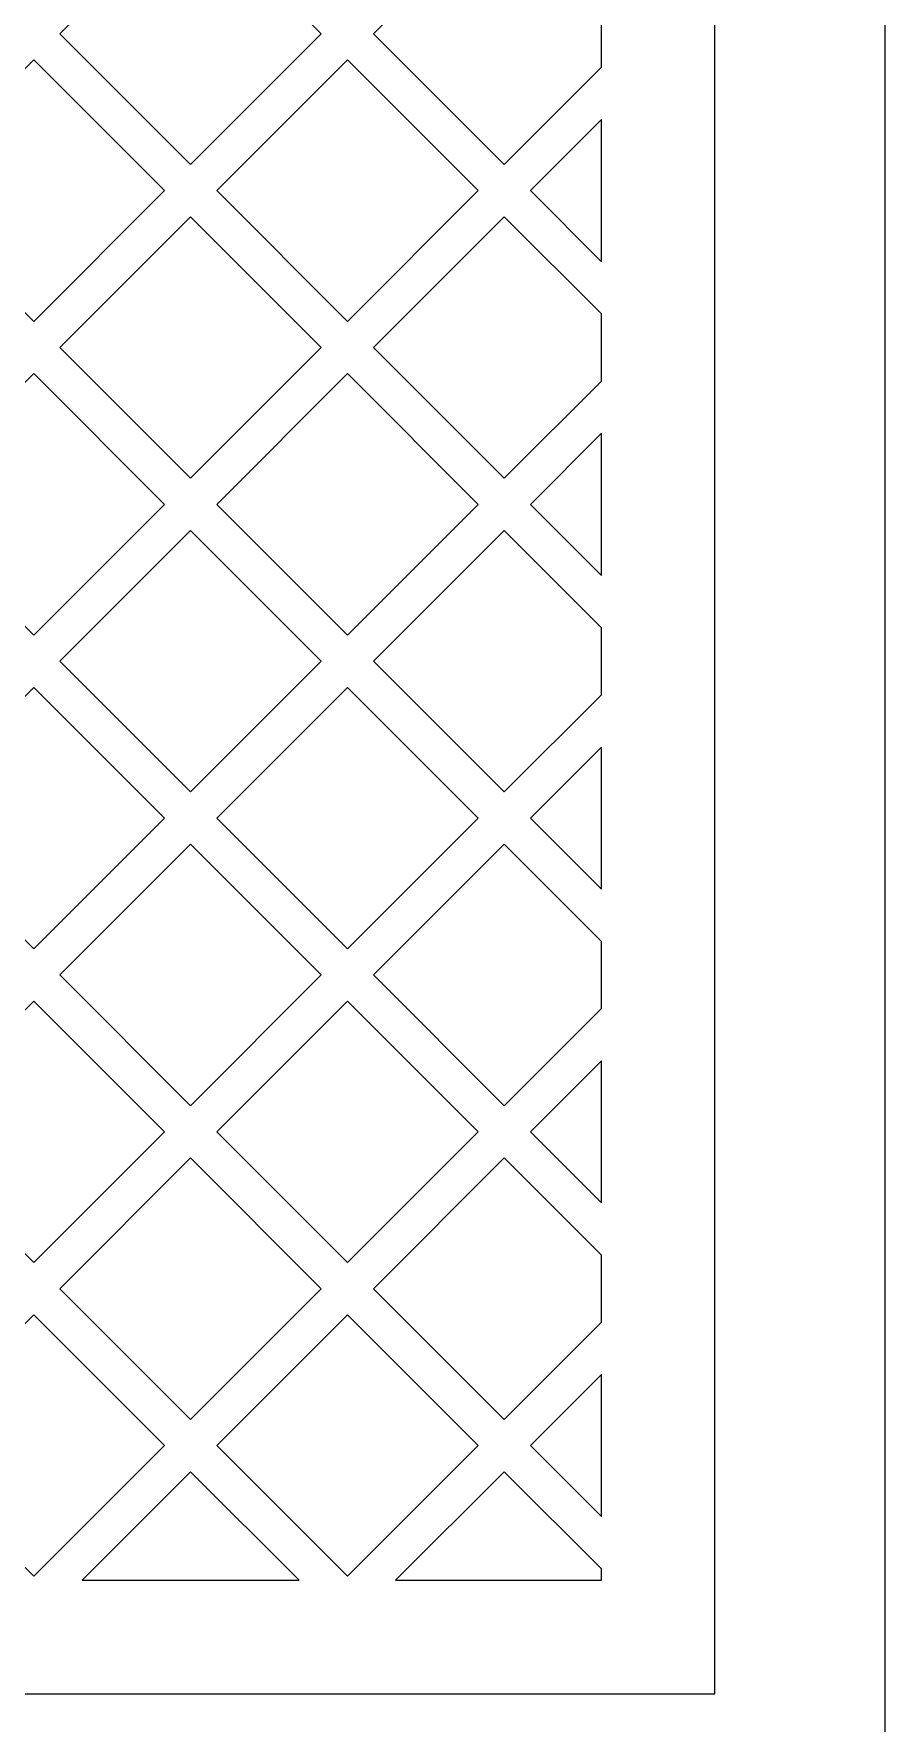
# Model space of a CAD drawing. Header units: centimetres. Extents: x -8.8 to 9.2, y -14.4 to 14.5.
# Drawn here: x -4.63 to -0.5, y -8.35 to -0.15 of the extents above; entities that cross this region are included whole.
import ezdxf

# ---------------------------------------------------------------- set-up
doc = ezdxf.new("R2010")
doc.units = ezdxf.units.CM
doc.header["$MEASUREMENT"] = 0
doc.layers.add('layer 1', color=7, linetype='Continuous')

msp = doc.modelspace()

# ---------------------------------------------------------------- linework, layer by layer
at = {"layer": 'layer 1', "color": 242}
for points, knots in [([(-8.76794, 14.52888), (-8.76794, 14.52888), (-0.49995, 14.52888), (-0.49995, 14.52888), (-0.49995, 14.52888), (-0.49995, 14.52888), (-0.49995, -14.40909), (-0.49995, -14.40909), (-0.49995, -14.40909), (-0.49995, -14.40909), (-8.76794, -14.40909), (-8.76794, -14.40909), (-8.76794, -14.40909), (-8.76794, -14.40909), (-8.76794, 14.52888), (-8.76794, 14.52888)], [0, 0, 0, 0, 0.2, 0.2, 0.2, 0.2, 0.4, 0.4, 0.4, 0.4, 0.6, 0.6, 0.6, 0.6, 1, 1, 1, 1]), ([(-7.94112, 9.4303), (-7.94112, 9.4303), (-1.32677, 9.4303), (-1.32677, 9.4303), (-1.32677, 9.4303), (-1.32677, 9.4303), (-1.32677, -8.2081), (-1.32677, -8.2081), (-1.32677, -8.2081), (-1.32677, -8.2081), (-7.94112, -8.2081), (-7.94112, -8.2081), (-7.94112, -8.2081), (-7.94112, -8.2081), (-7.94112, 9.4303), (-7.94112, 9.4303)], [0, 0, 0, 0, 0.2, 0.2, 0.2, 0.2, 0.4, 0.4, 0.4, 0.4, 0.6, 0.6, 0.6, 0.6, 1, 1, 1, 1]), ([(-7.94112, 9.4303), (-7.94112, 9.4303), (-1.32677, 9.4303), (-1.32677, 9.4303), (-1.32677, 9.4303), (-1.32677, 9.4303), (-1.32677, -8.2081), (-1.32677, -8.2081), (-1.32677, -8.2081), (-1.32677, -8.2081), (-7.94112, -8.2081), (-7.94112, -8.2081), (-7.94112, -8.2081), (-7.94112, -8.2081), (-7.94112, 9.4303), (-7.94112, 9.4303)], [0, 0, 0, 0, 0.2, 0.2, 0.2, 0.2, 0.4, 0.4, 0.4, 0.4, 0.6, 0.6, 0.6, 0.6, 1, 1, 1, 1]), ([(-3.23804, -0.15031), (-3.23804, -0.15031), (-3.87256, -0.78478), (-3.87256, -0.78478), (-3.87256, -0.78478), (-3.87256, -0.78478), (-4.50707, -0.15031), (-4.50707, -0.15031), (-4.50707, -0.15031), (-4.50707, -0.15031), (-3.87256, 0.48421), (-3.87256, 0.48421), (-3.87256, 0.48421), (-3.87256, 0.48421), (-3.23804, -0.15031), (-3.23804, -0.15031)], [0, 0, 0, 0, 0.2, 0.2, 0.2, 0.2, 0.4, 0.4, 0.4, 0.4, 0.6, 0.6, 0.6, 0.6, 1, 1, 1, 1]), ([(-1.87794, 0.01237), (-1.87794, 0.01237), (-1.87794, -0.31296), (-1.87794, -0.31296), (-1.87794, -0.31296), (-1.87794, -0.31296), (-2.34976, -0.78478), (-2.34976, -0.78478), (-2.34976, -0.78478), (-2.34976, -0.78478), (-2.98428, -0.15031), (-2.98428, -0.15031), (-2.98428, -0.15031), (-2.98428, -0.15031), (-2.34976, 0.48421), (-2.34976, 0.48421), (-2.34976, 0.48421), (-2.34976, 0.48421), (-1.87794, 0.01237), (-1.87794, 0.01237)], [0, 0, 0, 0, 0.1666667, 0.1666667, 0.1666667, 0.1666667, 0.3333333, 0.3333333, 0.3333333, 0.3333333, 0.5, 0.5, 0.5, 0.5, 0.6666667, 0.6666667, 0.6666667, 0.6666667, 1, 1, 1, 1]), ([(-4.63395, -0.27719), (-4.63395, -0.27719), (-3.99946, -0.91167), (-3.99946, -0.91167), (-3.99946, -0.91167), (-3.99946, -0.91167), (-4.63395, -1.5462), (-4.63395, -1.5462), (-4.63395, -1.5462), (-4.63395, -1.5462), (-5.26843, -0.91167), (-5.26843, -0.91167), (-5.26843, -0.91167), (-5.26843, -0.91167), (-4.63395, -0.27719), (-4.63395, -0.27719)], [0, 0, 0, 0, 0.2, 0.2, 0.2, 0.2, 0.4, 0.4, 0.4, 0.4, 0.6, 0.6, 0.6, 0.6, 1, 1, 1, 1]), ([(-2.47667, -0.91167), (-2.47667, -0.91167), (-3.11117, -1.5462), (-3.11117, -1.5462), (-3.11117, -1.5462), (-3.11117, -1.5462), (-3.74566, -0.91167), (-3.74566, -0.91167), (-3.74566, -0.91167), (-3.74566, -0.91167), (-3.11117, -0.27719), (-3.11117, -0.27719), (-3.11117, -0.27719), (-3.11117, -0.27719), (-2.47667, -0.91167), (-2.47667, -0.91167)], [0, 0, 0, 0, 0.2, 0.2, 0.2, 0.2, 0.4, 0.4, 0.4, 0.4, 0.6, 0.6, 0.6, 0.6, 1, 1, 1, 1]), ([(-1.87794, -0.56677), (-1.87794, -0.56677), (-1.87794, -1.25663), (-1.87794, -1.25663), (-1.87794, -1.25663), (-1.87794, -1.25663), (-2.22288, -0.91167), (-2.22288, -0.91167), (-2.22288, -0.91167), (-2.22288, -0.91167), (-1.87794, -0.56677), (-1.87794, -0.56677)], [0, 0, 0, 0, 0.25, 0.25, 0.25, 0.25, 0.5, 0.5, 0.5, 0.5, 1, 1, 1, 1]), ([(-3.23804, -1.6731), (-3.23804, -1.6731), (-3.87256, -2.30761), (-3.87256, -2.30761), (-3.87256, -2.30761), (-3.87256, -2.30761), (-4.50707, -1.6731), (-4.50707, -1.6731), (-4.50707, -1.6731), (-4.50707, -1.6731), (-3.87256, -1.03857), (-3.87256, -1.03857), (-3.87256, -1.03857), (-3.87256, -1.03857), (-3.23804, -1.6731), (-3.23804, -1.6731)], [0, 0, 0, 0, 0.2, 0.2, 0.2, 0.2, 0.4, 0.4, 0.4, 0.4, 0.6, 0.6, 0.6, 0.6, 1, 1, 1, 1]), ([(-1.87794, -1.51036), (-1.87794, -1.51036), (-1.87794, -1.83575), (-1.87794, -1.83575), (-1.87794, -1.83575), (-1.87794, -1.83575), (-2.34976, -2.30761), (-2.34976, -2.30761), (-2.34976, -2.30761), (-2.34976, -2.30761), (-2.98428, -1.6731), (-2.98428, -1.6731), (-2.98428, -1.6731), (-2.98428, -1.6731), (-2.34976, -1.03857), (-2.34976, -1.03857), (-2.34976, -1.03857), (-2.34976, -1.03857), (-1.87794, -1.51036), (-1.87794, -1.51036)], [0, 0, 0, 0, 0.1666667, 0.1666667, 0.1666667, 0.1666667, 0.3333333, 0.3333333, 0.3333333, 0.3333333, 0.5, 0.5, 0.5, 0.5, 0.6666667, 0.6666667, 0.6666667, 0.6666667, 1, 1, 1, 1]), ([(-4.63395, -1.80001), (-4.63395, -1.80001), (-3.99946, -2.43444), (-3.99946, -2.43444), (-3.99946, -2.43444), (-3.99946, -2.43444), (-4.63395, -3.06895), (-4.63395, -3.06895), (-4.63395, -3.06895), (-4.63395, -3.06895), (-5.26843, -2.43444), (-5.26843, -2.43444), (-5.26843, -2.43444), (-5.26843, -2.43444), (-4.63395, -1.80001), (-4.63395, -1.80001)], [0, 0, 0, 0, 0.2, 0.2, 0.2, 0.2, 0.4, 0.4, 0.4, 0.4, 0.6, 0.6, 0.6, 0.6, 1, 1, 1, 1]), ([(-2.47667, -2.43444), (-2.47667, -2.43444), (-3.11117, -3.06895), (-3.11117, -3.06895), (-3.11117, -3.06895), (-3.11117, -3.06895), (-3.74566, -2.43444), (-3.74566, -2.43444), (-3.74566, -2.43444), (-3.74566, -2.43444), (-3.11117, -1.80001), (-3.11117, -1.80001), (-3.11117, -1.80001), (-3.11117, -1.80001), (-2.47667, -2.43444), (-2.47667, -2.43444)], [0, 0, 0, 0, 0.2, 0.2, 0.2, 0.2, 0.4, 0.4, 0.4, 0.4, 0.6, 0.6, 0.6, 0.6, 1, 1, 1, 1]), ([(-1.87794, -2.08956), (-1.87794, -2.08956), (-1.87794, -2.77938), (-1.87794, -2.77938), (-1.87794, -2.77938), (-1.87794, -2.77938), (-2.22288, -2.43444), (-2.22288, -2.43444), (-2.22288, -2.43444), (-2.22288, -2.43444), (-1.87794, -2.08956), (-1.87794, -2.08956)], [0, 0, 0, 0, 0.25, 0.25, 0.25, 0.25, 0.5, 0.5, 0.5, 0.5, 1, 1, 1, 1]), ([(-3.23804, -3.19586), (-3.23804, -3.19586), (-3.87256, -3.83036), (-3.87256, -3.83036), (-3.87256, -3.83036), (-3.87256, -3.83036), (-4.50707, -3.19586), (-4.50707, -3.19586), (-4.50707, -3.19586), (-4.50707, -3.19586), (-3.87256, -2.56134), (-3.87256, -2.56134), (-3.87256, -2.56134), (-3.87256, -2.56134), (-3.23804, -3.19586), (-3.23804, -3.19586)], [0, 0, 0, 0, 0.2, 0.2, 0.2, 0.2, 0.4, 0.4, 0.4, 0.4, 0.6, 0.6, 0.6, 0.6, 1, 1, 1, 1]), ([(-1.87794, -3.03319), (-1.87794, -3.03319), (-1.87794, -3.3585), (-1.87794, -3.3585), (-1.87794, -3.3585), (-1.87794, -3.3585), (-2.34976, -3.83036), (-2.34976, -3.83036), (-2.34976, -3.83036), (-2.34976, -3.83036), (-2.98428, -3.19586), (-2.98428, -3.19586), (-2.98428, -3.19586), (-2.98428, -3.19586), (-2.34976, -2.56134), (-2.34976, -2.56134), (-2.34976, -2.56134), (-2.34976, -2.56134), (-1.87794, -3.03319), (-1.87794, -3.03319)], [0, 0, 0, 0, 0.1666667, 0.1666667, 0.1666667, 0.1666667, 0.3333333, 0.3333333, 0.3333333, 0.3333333, 0.5, 0.5, 0.5, 0.5, 0.6666667, 0.6666667, 0.6666667, 0.6666667, 1, 1, 1, 1]), ([(-4.63395, -3.32273), (-4.63395, -3.32273), (-3.99946, -3.95724), (-3.99946, -3.95724), (-3.99946, -3.95724), (-3.99946, -3.95724), (-4.63395, -4.59174), (-4.63395, -4.59174), (-4.63395, -4.59174), (-4.63395, -4.59174), (-5.26843, -3.95724), (-5.26843, -3.95724), (-5.26843, -3.95724), (-5.26843, -3.95724), (-4.63395, -3.32273), (-4.63395, -3.32273)], [0, 0, 0, 0, 0.2, 0.2, 0.2, 0.2, 0.4, 0.4, 0.4, 0.4, 0.6, 0.6, 0.6, 0.6, 1, 1, 1, 1]), ([(-2.47667, -3.95724), (-2.47667, -3.95724), (-3.11117, -4.59174), (-3.11117, -4.59174), (-3.11117, -4.59174), (-3.11117, -4.59174), (-3.74566, -3.95724), (-3.74566, -3.95724), (-3.74566, -3.95724), (-3.74566, -3.95724), (-3.11117, -3.32273), (-3.11117, -3.32273), (-3.11117, -3.32273), (-3.11117, -3.32273), (-2.47667, -3.95724), (-2.47667, -3.95724)], [0, 0, 0, 0, 0.2, 0.2, 0.2, 0.2, 0.4, 0.4, 0.4, 0.4, 0.6, 0.6, 0.6, 0.6, 1, 1, 1, 1]), ([(-1.87794, -3.61231), (-1.87794, -3.61231), (-1.87794, -4.30218), (-1.87794, -4.30218), (-1.87794, -4.30218), (-1.87794, -4.30218), (-2.22288, -3.95724), (-2.22288, -3.95724), (-2.22288, -3.95724), (-2.22288, -3.95724), (-1.87794, -3.61231), (-1.87794, -3.61231)], [0, 0, 0, 0, 0.25, 0.25, 0.25, 0.25, 0.5, 0.5, 0.5, 0.5, 1, 1, 1, 1]), ([(-3.23804, -4.71863), (-3.23804, -4.71863), (-3.87256, -5.35316), (-3.87256, -5.35316), (-3.87256, -5.35316), (-3.87256, -5.35316), (-4.50707, -4.71863), (-4.50707, -4.71863), (-4.50707, -4.71863), (-4.50707, -4.71863), (-3.87256, -4.08413), (-3.87256, -4.08413), (-3.87256, -4.08413), (-3.87256, -4.08413), (-3.23804, -4.71863), (-3.23804, -4.71863)], [0, 0, 0, 0, 0.2, 0.2, 0.2, 0.2, 0.4, 0.4, 0.4, 0.4, 0.6, 0.6, 0.6, 0.6, 1, 1, 1, 1]), ([(-1.87794, -4.55599), (-1.87794, -4.55599), (-1.87794, -4.88128), (-1.87794, -4.88128), (-1.87794, -4.88128), (-1.87794, -4.88128), (-2.34976, -5.35316), (-2.34976, -5.35316), (-2.34976, -5.35316), (-2.34976, -5.35316), (-2.98428, -4.71863), (-2.98428, -4.71863), (-2.98428, -4.71863), (-2.98428, -4.71863), (-2.34976, -4.08413), (-2.34976, -4.08413), (-2.34976, -4.08413), (-2.34976, -4.08413), (-1.87794, -4.55599), (-1.87794, -4.55599)], [0, 0, 0, 0, 0.1666667, 0.1666667, 0.1666667, 0.1666667, 0.3333333, 0.3333333, 0.3333333, 0.3333333, 0.5, 0.5, 0.5, 0.5, 0.6666667, 0.6666667, 0.6666667, 0.6666667, 1, 1, 1, 1]), ([(-4.63395, -4.84558), (-4.63395, -4.84558), (-3.99946, -5.48003), (-3.99946, -5.48003), (-3.99946, -5.48003), (-3.99946, -5.48003), (-4.63395, -6.1145), (-4.63395, -6.1145), (-4.63395, -6.1145), (-4.63395, -6.1145), (-5.26843, -5.48003), (-5.26843, -5.48003), (-5.26843, -5.48003), (-5.26843, -5.48003), (-4.63395, -4.84558), (-4.63395, -4.84558)], [0, 0, 0, 0, 0.2, 0.2, 0.2, 0.2, 0.4, 0.4, 0.4, 0.4, 0.6, 0.6, 0.6, 0.6, 1, 1, 1, 1]), ([(-2.47667, -5.48003), (-2.47667, -5.48003), (-3.11117, -6.1145), (-3.11117, -6.1145), (-3.11117, -6.1145), (-3.11117, -6.1145), (-3.74566, -5.48003), (-3.74566, -5.48003), (-3.74566, -5.48003), (-3.74566, -5.48003), (-3.11117, -4.84558), (-3.11117, -4.84558), (-3.11117, -4.84558), (-3.11117, -4.84558), (-2.47667, -5.48003), (-2.47667, -5.48003)], [0, 0, 0, 0, 0.2, 0.2, 0.2, 0.2, 0.4, 0.4, 0.4, 0.4, 0.6, 0.6, 0.6, 0.6, 1, 1, 1, 1]), ([(-1.87794, -5.1351), (-1.87794, -5.1351), (-1.87794, -5.82494), (-1.87794, -5.82494), (-1.87794, -5.82494), (-1.87794, -5.82494), (-2.22288, -5.48003), (-2.22288, -5.48003), (-2.22288, -5.48003), (-2.22288, -5.48003), (-1.87794, -5.1351), (-1.87794, -5.1351)], [0, 0, 0, 0, 0.25, 0.25, 0.25, 0.25, 0.5, 0.5, 0.5, 0.5, 1, 1, 1, 1]), ([(-3.23804, -6.24143), (-3.23804, -6.24143), (-3.87256, -6.8759), (-3.87256, -6.8759), (-3.87256, -6.8759), (-3.87256, -6.8759), (-4.50707, -6.24143), (-4.50707, -6.24143), (-4.50707, -6.24143), (-4.50707, -6.24143), (-3.87256, -5.6069), (-3.87256, -5.6069), (-3.87256, -5.6069), (-3.87256, -5.6069), (-3.23804, -6.24143), (-3.23804, -6.24143)], [0, 0, 0, 0, 0.2, 0.2, 0.2, 0.2, 0.4, 0.4, 0.4, 0.4, 0.6, 0.6, 0.6, 0.6, 1, 1, 1, 1]), ([(-1.87794, -6.07873), (-1.87794, -6.07873), (-1.87794, -6.40406), (-1.87794, -6.40406), (-1.87794, -6.40406), (-1.87794, -6.40406), (-2.34976, -6.8759), (-2.34976, -6.8759), (-2.34976, -6.8759), (-2.34976, -6.8759), (-2.98428, -6.24143), (-2.98428, -6.24143), (-2.98428, -6.24143), (-2.98428, -6.24143), (-2.34976, -5.6069), (-2.34976, -5.6069), (-2.34976, -5.6069), (-2.34976, -5.6069), (-1.87794, -6.07873), (-1.87794, -6.07873)], [0, 0, 0, 0, 0.1666667, 0.1666667, 0.1666667, 0.1666667, 0.3333333, 0.3333333, 0.3333333, 0.3333333, 0.5, 0.5, 0.5, 0.5, 0.6666667, 0.6666667, 0.6666667, 0.6666667, 1, 1, 1, 1]), ([(-4.63395, -6.36833), (-4.63395, -6.36833), (-3.99946, -7.00281), (-3.99946, -7.00281), (-3.99946, -7.00281), (-3.99946, -7.00281), (-4.63395, -7.63728), (-4.63395, -7.63728), (-4.63395, -7.63728), (-4.63395, -7.63728), (-5.26843, -7.00281), (-5.26843, -7.00281), (-5.26843, -7.00281), (-5.26843, -7.00281), (-4.63395, -6.36833), (-4.63395, -6.36833)], [0, 0, 0, 0, 0.2, 0.2, 0.2, 0.2, 0.4, 0.4, 0.4, 0.4, 0.6, 0.6, 0.6, 0.6, 1, 1, 1, 1]), ([(-2.47667, -7.00281), (-2.47667, -7.00281), (-3.11117, -7.63728), (-3.11117, -7.63728), (-3.11117, -7.63728), (-3.11117, -7.63728), (-3.74566, -7.00281), (-3.74566, -7.00281), (-3.74566, -7.00281), (-3.74566, -7.00281), (-3.11117, -6.36833), (-3.11117, -6.36833), (-3.11117, -6.36833), (-3.11117, -6.36833), (-2.47667, -7.00281), (-2.47667, -7.00281)], [0, 0, 0, 0, 0.2, 0.2, 0.2, 0.2, 0.4, 0.4, 0.4, 0.4, 0.6, 0.6, 0.6, 0.6, 1, 1, 1, 1]), ([(-1.87794, -6.65787), (-1.87794, -6.65787), (-1.87794, -7.34772), (-1.87794, -7.34772), (-1.87794, -7.34772), (-1.87794, -7.34772), (-2.22288, -7.00281), (-2.22288, -7.00281), (-2.22288, -7.00281), (-2.22288, -7.00281), (-1.87794, -6.65787), (-1.87794, -6.65787)], [0, 0, 0, 0, 0.25, 0.25, 0.25, 0.25, 0.5, 0.5, 0.5, 0.5, 1, 1, 1, 1]), ([(-3.34537, -7.65686), (-3.34537, -7.65686), (-4.39975, -7.65686), (-4.39975, -7.65686), (-4.39975, -7.65686), (-4.39975, -7.65686), (-3.87256, -7.1297), (-3.87256, -7.1297), (-3.87256, -7.1297), (-3.87256, -7.1297), (-3.34537, -7.65686), (-3.34537, -7.65686)], [0, 0, 0, 0, 0.25, 0.25, 0.25, 0.25, 0.5, 0.5, 0.5, 0.5, 1, 1, 1, 1]), ([(-1.87794, -7.60153), (-1.87794, -7.60153), (-1.87794, -7.65686), (-1.87794, -7.65686), (-1.87794, -7.65686), (-1.87794, -7.65686), (-2.87698, -7.65686), (-2.87698, -7.65686), (-2.87698, -7.65686), (-2.87698, -7.65686), (-2.34976, -7.1297), (-2.34976, -7.1297), (-2.34976, -7.1297), (-2.34976, -7.1297), (-1.87794, -7.60153), (-1.87794, -7.60153)], [0, 0, 0, 0, 0.2, 0.2, 0.2, 0.2, 0.4, 0.4, 0.4, 0.4, 0.6, 0.6, 0.6, 0.6, 1, 1, 1, 1])]:
    msp.add_open_spline(points, degree=3, knots=knots, dxfattribs=at)
at = {"layer": 'layer 1', "color": 177, "lineweight": 9}
for points, knots in [([(-8.76794, 14.52888), (-8.76794, 14.52888), (-0.49995, 14.52888), (-0.49995, 14.52888), (-0.49995, 14.52888), (-0.49995, 14.52888), (-0.49995, -14.40909), (-0.49995, -14.40909), (-0.49995, -14.40909), (-0.49995, -14.40909), (-8.76794, -14.40909), (-8.76794, -14.40909), (-8.76794, -14.40909), (-8.76794, -14.40909), (-8.76794, 14.52888), (-8.76794, 14.52888)], [0, 0, 0, 0, 0.2, 0.2, 0.2, 0.2, 0.4, 0.4, 0.4, 0.4, 0.6, 0.6, 0.6, 0.6, 1, 1, 1, 1]), ([(-7.94112, 9.4303), (-7.94112, 9.4303), (-1.32677, 9.4303), (-1.32677, 9.4303), (-1.32677, 9.4303), (-1.32677, 9.4303), (-1.32677, -8.2081), (-1.32677, -8.2081), (-1.32677, -8.2081), (-1.32677, -8.2081), (-7.94112, -8.2081), (-7.94112, -8.2081), (-7.94112, -8.2081), (-7.94112, -8.2081), (-7.94112, 9.4303), (-7.94112, 9.4303)], [0, 0, 0, 0, 0.2, 0.2, 0.2, 0.2, 0.4, 0.4, 0.4, 0.4, 0.6, 0.6, 0.6, 0.6, 1, 1, 1, 1]), ([(-7.94112, 9.4303), (-7.94112, 9.4303), (-1.32677, 9.4303), (-1.32677, 9.4303), (-1.32677, 9.4303), (-1.32677, 9.4303), (-1.32677, -8.2081), (-1.32677, -8.2081), (-1.32677, -8.2081), (-1.32677, -8.2081), (-7.94112, -8.2081), (-7.94112, -8.2081), (-7.94112, -8.2081), (-7.94112, -8.2081), (-7.94112, 9.4303), (-7.94112, 9.4303)], [0, 0, 0, 0, 0.2, 0.2, 0.2, 0.2, 0.4, 0.4, 0.4, 0.4, 0.6, 0.6, 0.6, 0.6, 1, 1, 1, 1]), ([(-3.23804, -0.15031), (-3.23804, -0.15031), (-3.87256, -0.78478), (-3.87256, -0.78478), (-3.87256, -0.78478), (-3.87256, -0.78478), (-4.50707, -0.15031), (-4.50707, -0.15031), (-4.50707, -0.15031), (-4.50707, -0.15031), (-3.87256, 0.48421), (-3.87256, 0.48421), (-3.87256, 0.48421), (-3.87256, 0.48421), (-3.23804, -0.15031), (-3.23804, -0.15031)], [0, 0, 0, 0, 0.2, 0.2, 0.2, 0.2, 0.4, 0.4, 0.4, 0.4, 0.6, 0.6, 0.6, 0.6, 1, 1, 1, 1]), ([(-1.87794, 0.01237), (-1.87794, 0.01237), (-1.87794, -0.31296), (-1.87794, -0.31296), (-1.87794, -0.31296), (-1.87794, -0.31296), (-2.34976, -0.78478), (-2.34976, -0.78478), (-2.34976, -0.78478), (-2.34976, -0.78478), (-2.98428, -0.15031), (-2.98428, -0.15031), (-2.98428, -0.15031), (-2.98428, -0.15031), (-2.34976, 0.48421), (-2.34976, 0.48421), (-2.34976, 0.48421), (-2.34976, 0.48421), (-1.87794, 0.01237), (-1.87794, 0.01237)], [0, 0, 0, 0, 0.1666667, 0.1666667, 0.1666667, 0.1666667, 0.3333333, 0.3333333, 0.3333333, 0.3333333, 0.5, 0.5, 0.5, 0.5, 0.6666667, 0.6666667, 0.6666667, 0.6666667, 1, 1, 1, 1]), ([(-4.63395, -0.27719), (-4.63395, -0.27719), (-3.99946, -0.91167), (-3.99946, -0.91167), (-3.99946, -0.91167), (-3.99946, -0.91167), (-4.63395, -1.5462), (-4.63395, -1.5462), (-4.63395, -1.5462), (-4.63395, -1.5462), (-5.26843, -0.91167), (-5.26843, -0.91167), (-5.26843, -0.91167), (-5.26843, -0.91167), (-4.63395, -0.27719), (-4.63395, -0.27719)], [0, 0, 0, 0, 0.2, 0.2, 0.2, 0.2, 0.4, 0.4, 0.4, 0.4, 0.6, 0.6, 0.6, 0.6, 1, 1, 1, 1]), ([(-2.47667, -0.91167), (-2.47667, -0.91167), (-3.11117, -1.5462), (-3.11117, -1.5462), (-3.11117, -1.5462), (-3.11117, -1.5462), (-3.74566, -0.91167), (-3.74566, -0.91167), (-3.74566, -0.91167), (-3.74566, -0.91167), (-3.11117, -0.27719), (-3.11117, -0.27719), (-3.11117, -0.27719), (-3.11117, -0.27719), (-2.47667, -0.91167), (-2.47667, -0.91167)], [0, 0, 0, 0, 0.2, 0.2, 0.2, 0.2, 0.4, 0.4, 0.4, 0.4, 0.6, 0.6, 0.6, 0.6, 1, 1, 1, 1]), ([(-1.87794, -0.56677), (-1.87794, -0.56677), (-1.87794, -1.25663), (-1.87794, -1.25663), (-1.87794, -1.25663), (-1.87794, -1.25663), (-2.22288, -0.91167), (-2.22288, -0.91167), (-2.22288, -0.91167), (-2.22288, -0.91167), (-1.87794, -0.56677), (-1.87794, -0.56677)], [0, 0, 0, 0, 0.25, 0.25, 0.25, 0.25, 0.5, 0.5, 0.5, 0.5, 1, 1, 1, 1]), ([(-3.23804, -1.6731), (-3.23804, -1.6731), (-3.87256, -2.30761), (-3.87256, -2.30761), (-3.87256, -2.30761), (-3.87256, -2.30761), (-4.50707, -1.6731), (-4.50707, -1.6731), (-4.50707, -1.6731), (-4.50707, -1.6731), (-3.87256, -1.03857), (-3.87256, -1.03857), (-3.87256, -1.03857), (-3.87256, -1.03857), (-3.23804, -1.6731), (-3.23804, -1.6731)], [0, 0, 0, 0, 0.2, 0.2, 0.2, 0.2, 0.4, 0.4, 0.4, 0.4, 0.6, 0.6, 0.6, 0.6, 1, 1, 1, 1]), ([(-1.87794, -1.51036), (-1.87794, -1.51036), (-1.87794, -1.83575), (-1.87794, -1.83575), (-1.87794, -1.83575), (-1.87794, -1.83575), (-2.34976, -2.30761), (-2.34976, -2.30761), (-2.34976, -2.30761), (-2.34976, -2.30761), (-2.98428, -1.6731), (-2.98428, -1.6731), (-2.98428, -1.6731), (-2.98428, -1.6731), (-2.34976, -1.03857), (-2.34976, -1.03857), (-2.34976, -1.03857), (-2.34976, -1.03857), (-1.87794, -1.51036), (-1.87794, -1.51036)], [0, 0, 0, 0, 0.1666667, 0.1666667, 0.1666667, 0.1666667, 0.3333333, 0.3333333, 0.3333333, 0.3333333, 0.5, 0.5, 0.5, 0.5, 0.6666667, 0.6666667, 0.6666667, 0.6666667, 1, 1, 1, 1]), ([(-4.63395, -1.80001), (-4.63395, -1.80001), (-3.99946, -2.43444), (-3.99946, -2.43444), (-3.99946, -2.43444), (-3.99946, -2.43444), (-4.63395, -3.06895), (-4.63395, -3.06895), (-4.63395, -3.06895), (-4.63395, -3.06895), (-5.26843, -2.43444), (-5.26843, -2.43444), (-5.26843, -2.43444), (-5.26843, -2.43444), (-4.63395, -1.80001), (-4.63395, -1.80001)], [0, 0, 0, 0, 0.2, 0.2, 0.2, 0.2, 0.4, 0.4, 0.4, 0.4, 0.6, 0.6, 0.6, 0.6, 1, 1, 1, 1]), ([(-2.47667, -2.43444), (-2.47667, -2.43444), (-3.11117, -3.06895), (-3.11117, -3.06895), (-3.11117, -3.06895), (-3.11117, -3.06895), (-3.74566, -2.43444), (-3.74566, -2.43444), (-3.74566, -2.43444), (-3.74566, -2.43444), (-3.11117, -1.80001), (-3.11117, -1.80001), (-3.11117, -1.80001), (-3.11117, -1.80001), (-2.47667, -2.43444), (-2.47667, -2.43444)], [0, 0, 0, 0, 0.2, 0.2, 0.2, 0.2, 0.4, 0.4, 0.4, 0.4, 0.6, 0.6, 0.6, 0.6, 1, 1, 1, 1]), ([(-1.87794, -2.08956), (-1.87794, -2.08956), (-1.87794, -2.77938), (-1.87794, -2.77938), (-1.87794, -2.77938), (-1.87794, -2.77938), (-2.22288, -2.43444), (-2.22288, -2.43444), (-2.22288, -2.43444), (-2.22288, -2.43444), (-1.87794, -2.08956), (-1.87794, -2.08956)], [0, 0, 0, 0, 0.25, 0.25, 0.25, 0.25, 0.5, 0.5, 0.5, 0.5, 1, 1, 1, 1]), ([(-3.23804, -3.19586), (-3.23804, -3.19586), (-3.87256, -3.83036), (-3.87256, -3.83036), (-3.87256, -3.83036), (-3.87256, -3.83036), (-4.50707, -3.19586), (-4.50707, -3.19586), (-4.50707, -3.19586), (-4.50707, -3.19586), (-3.87256, -2.56134), (-3.87256, -2.56134), (-3.87256, -2.56134), (-3.87256, -2.56134), (-3.23804, -3.19586), (-3.23804, -3.19586)], [0, 0, 0, 0, 0.2, 0.2, 0.2, 0.2, 0.4, 0.4, 0.4, 0.4, 0.6, 0.6, 0.6, 0.6, 1, 1, 1, 1]), ([(-1.87794, -3.03319), (-1.87794, -3.03319), (-1.87794, -3.3585), (-1.87794, -3.3585), (-1.87794, -3.3585), (-1.87794, -3.3585), (-2.34976, -3.83036), (-2.34976, -3.83036), (-2.34976, -3.83036), (-2.34976, -3.83036), (-2.98428, -3.19586), (-2.98428, -3.19586), (-2.98428, -3.19586), (-2.98428, -3.19586), (-2.34976, -2.56134), (-2.34976, -2.56134), (-2.34976, -2.56134), (-2.34976, -2.56134), (-1.87794, -3.03319), (-1.87794, -3.03319)], [0, 0, 0, 0, 0.1666667, 0.1666667, 0.1666667, 0.1666667, 0.3333333, 0.3333333, 0.3333333, 0.3333333, 0.5, 0.5, 0.5, 0.5, 0.6666667, 0.6666667, 0.6666667, 0.6666667, 1, 1, 1, 1]), ([(-4.63395, -3.32273), (-4.63395, -3.32273), (-3.99946, -3.95724), (-3.99946, -3.95724), (-3.99946, -3.95724), (-3.99946, -3.95724), (-4.63395, -4.59174), (-4.63395, -4.59174), (-4.63395, -4.59174), (-4.63395, -4.59174), (-5.26843, -3.95724), (-5.26843, -3.95724), (-5.26843, -3.95724), (-5.26843, -3.95724), (-4.63395, -3.32273), (-4.63395, -3.32273)], [0, 0, 0, 0, 0.2, 0.2, 0.2, 0.2, 0.4, 0.4, 0.4, 0.4, 0.6, 0.6, 0.6, 0.6, 1, 1, 1, 1]), ([(-2.47667, -3.95724), (-2.47667, -3.95724), (-3.11117, -4.59174), (-3.11117, -4.59174), (-3.11117, -4.59174), (-3.11117, -4.59174), (-3.74566, -3.95724), (-3.74566, -3.95724), (-3.74566, -3.95724), (-3.74566, -3.95724), (-3.11117, -3.32273), (-3.11117, -3.32273), (-3.11117, -3.32273), (-3.11117, -3.32273), (-2.47667, -3.95724), (-2.47667, -3.95724)], [0, 0, 0, 0, 0.2, 0.2, 0.2, 0.2, 0.4, 0.4, 0.4, 0.4, 0.6, 0.6, 0.6, 0.6, 1, 1, 1, 1]), ([(-1.87794, -3.61231), (-1.87794, -3.61231), (-1.87794, -4.30218), (-1.87794, -4.30218), (-1.87794, -4.30218), (-1.87794, -4.30218), (-2.22288, -3.95724), (-2.22288, -3.95724), (-2.22288, -3.95724), (-2.22288, -3.95724), (-1.87794, -3.61231), (-1.87794, -3.61231)], [0, 0, 0, 0, 0.25, 0.25, 0.25, 0.25, 0.5, 0.5, 0.5, 0.5, 1, 1, 1, 1]), ([(-3.23804, -4.71863), (-3.23804, -4.71863), (-3.87256, -5.35316), (-3.87256, -5.35316), (-3.87256, -5.35316), (-3.87256, -5.35316), (-4.50707, -4.71863), (-4.50707, -4.71863), (-4.50707, -4.71863), (-4.50707, -4.71863), (-3.87256, -4.08413), (-3.87256, -4.08413), (-3.87256, -4.08413), (-3.87256, -4.08413), (-3.23804, -4.71863), (-3.23804, -4.71863)], [0, 0, 0, 0, 0.2, 0.2, 0.2, 0.2, 0.4, 0.4, 0.4, 0.4, 0.6, 0.6, 0.6, 0.6, 1, 1, 1, 1]), ([(-1.87794, -4.55599), (-1.87794, -4.55599), (-1.87794, -4.88128), (-1.87794, -4.88128), (-1.87794, -4.88128), (-1.87794, -4.88128), (-2.34976, -5.35316), (-2.34976, -5.35316), (-2.34976, -5.35316), (-2.34976, -5.35316), (-2.98428, -4.71863), (-2.98428, -4.71863), (-2.98428, -4.71863), (-2.98428, -4.71863), (-2.34976, -4.08413), (-2.34976, -4.08413), (-2.34976, -4.08413), (-2.34976, -4.08413), (-1.87794, -4.55599), (-1.87794, -4.55599)], [0, 0, 0, 0, 0.1666667, 0.1666667, 0.1666667, 0.1666667, 0.3333333, 0.3333333, 0.3333333, 0.3333333, 0.5, 0.5, 0.5, 0.5, 0.6666667, 0.6666667, 0.6666667, 0.6666667, 1, 1, 1, 1]), ([(-4.63395, -4.84558), (-4.63395, -4.84558), (-3.99946, -5.48003), (-3.99946, -5.48003), (-3.99946, -5.48003), (-3.99946, -5.48003), (-4.63395, -6.1145), (-4.63395, -6.1145), (-4.63395, -6.1145), (-4.63395, -6.1145), (-5.26843, -5.48003), (-5.26843, -5.48003), (-5.26843, -5.48003), (-5.26843, -5.48003), (-4.63395, -4.84558), (-4.63395, -4.84558)], [0, 0, 0, 0, 0.2, 0.2, 0.2, 0.2, 0.4, 0.4, 0.4, 0.4, 0.6, 0.6, 0.6, 0.6, 1, 1, 1, 1]), ([(-2.47667, -5.48003), (-2.47667, -5.48003), (-3.11117, -6.1145), (-3.11117, -6.1145), (-3.11117, -6.1145), (-3.11117, -6.1145), (-3.74566, -5.48003), (-3.74566, -5.48003), (-3.74566, -5.48003), (-3.74566, -5.48003), (-3.11117, -4.84558), (-3.11117, -4.84558), (-3.11117, -4.84558), (-3.11117, -4.84558), (-2.47667, -5.48003), (-2.47667, -5.48003)], [0, 0, 0, 0, 0.2, 0.2, 0.2, 0.2, 0.4, 0.4, 0.4, 0.4, 0.6, 0.6, 0.6, 0.6, 1, 1, 1, 1]), ([(-1.87794, -5.1351), (-1.87794, -5.1351), (-1.87794, -5.82494), (-1.87794, -5.82494), (-1.87794, -5.82494), (-1.87794, -5.82494), (-2.22288, -5.48003), (-2.22288, -5.48003), (-2.22288, -5.48003), (-2.22288, -5.48003), (-1.87794, -5.1351), (-1.87794, -5.1351)], [0, 0, 0, 0, 0.25, 0.25, 0.25, 0.25, 0.5, 0.5, 0.5, 0.5, 1, 1, 1, 1]), ([(-3.23804, -6.24143), (-3.23804, -6.24143), (-3.87256, -6.8759), (-3.87256, -6.8759), (-3.87256, -6.8759), (-3.87256, -6.8759), (-4.50707, -6.24143), (-4.50707, -6.24143), (-4.50707, -6.24143), (-4.50707, -6.24143), (-3.87256, -5.6069), (-3.87256, -5.6069), (-3.87256, -5.6069), (-3.87256, -5.6069), (-3.23804, -6.24143), (-3.23804, -6.24143)], [0, 0, 0, 0, 0.2, 0.2, 0.2, 0.2, 0.4, 0.4, 0.4, 0.4, 0.6, 0.6, 0.6, 0.6, 1, 1, 1, 1]), ([(-1.87794, -6.07873), (-1.87794, -6.07873), (-1.87794, -6.40406), (-1.87794, -6.40406), (-1.87794, -6.40406), (-1.87794, -6.40406), (-2.34976, -6.8759), (-2.34976, -6.8759), (-2.34976, -6.8759), (-2.34976, -6.8759), (-2.98428, -6.24143), (-2.98428, -6.24143), (-2.98428, -6.24143), (-2.98428, -6.24143), (-2.34976, -5.6069), (-2.34976, -5.6069), (-2.34976, -5.6069), (-2.34976, -5.6069), (-1.87794, -6.07873), (-1.87794, -6.07873)], [0, 0, 0, 0, 0.1666667, 0.1666667, 0.1666667, 0.1666667, 0.3333333, 0.3333333, 0.3333333, 0.3333333, 0.5, 0.5, 0.5, 0.5, 0.6666667, 0.6666667, 0.6666667, 0.6666667, 1, 1, 1, 1]), ([(-4.63395, -6.36833), (-4.63395, -6.36833), (-3.99946, -7.00281), (-3.99946, -7.00281), (-3.99946, -7.00281), (-3.99946, -7.00281), (-4.63395, -7.63728), (-4.63395, -7.63728), (-4.63395, -7.63728), (-4.63395, -7.63728), (-5.26843, -7.00281), (-5.26843, -7.00281), (-5.26843, -7.00281), (-5.26843, -7.00281), (-4.63395, -6.36833), (-4.63395, -6.36833)], [0, 0, 0, 0, 0.2, 0.2, 0.2, 0.2, 0.4, 0.4, 0.4, 0.4, 0.6, 0.6, 0.6, 0.6, 1, 1, 1, 1]), ([(-2.47667, -7.00281), (-2.47667, -7.00281), (-3.11117, -7.63728), (-3.11117, -7.63728), (-3.11117, -7.63728), (-3.11117, -7.63728), (-3.74566, -7.00281), (-3.74566, -7.00281), (-3.74566, -7.00281), (-3.74566, -7.00281), (-3.11117, -6.36833), (-3.11117, -6.36833), (-3.11117, -6.36833), (-3.11117, -6.36833), (-2.47667, -7.00281), (-2.47667, -7.00281)], [0, 0, 0, 0, 0.2, 0.2, 0.2, 0.2, 0.4, 0.4, 0.4, 0.4, 0.6, 0.6, 0.6, 0.6, 1, 1, 1, 1]), ([(-1.87794, -6.65787), (-1.87794, -6.65787), (-1.87794, -7.34772), (-1.87794, -7.34772), (-1.87794, -7.34772), (-1.87794, -7.34772), (-2.22288, -7.00281), (-2.22288, -7.00281), (-2.22288, -7.00281), (-2.22288, -7.00281), (-1.87794, -6.65787), (-1.87794, -6.65787)], [0, 0, 0, 0, 0.25, 0.25, 0.25, 0.25, 0.5, 0.5, 0.5, 0.5, 1, 1, 1, 1]), ([(-3.34537, -7.65686), (-3.34537, -7.65686), (-4.39975, -7.65686), (-4.39975, -7.65686), (-4.39975, -7.65686), (-4.39975, -7.65686), (-3.87256, -7.1297), (-3.87256, -7.1297), (-3.87256, -7.1297), (-3.87256, -7.1297), (-3.34537, -7.65686), (-3.34537, -7.65686)], [0, 0, 0, 0, 0.25, 0.25, 0.25, 0.25, 0.5, 0.5, 0.5, 0.5, 1, 1, 1, 1]), ([(-1.87794, -7.60153), (-1.87794, -7.60153), (-1.87794, -7.65686), (-1.87794, -7.65686), (-1.87794, -7.65686), (-1.87794, -7.65686), (-2.87698, -7.65686), (-2.87698, -7.65686), (-2.87698, -7.65686), (-2.87698, -7.65686), (-2.34976, -7.1297), (-2.34976, -7.1297), (-2.34976, -7.1297), (-2.34976, -7.1297), (-1.87794, -7.60153), (-1.87794, -7.60153)], [0, 0, 0, 0, 0.2, 0.2, 0.2, 0.2, 0.4, 0.4, 0.4, 0.4, 0.6, 0.6, 0.6, 0.6, 1, 1, 1, 1])]:
    msp.add_open_spline(points, degree=3, knots=knots, dxfattribs=at)

doc.saveas('drawing.dxf')
